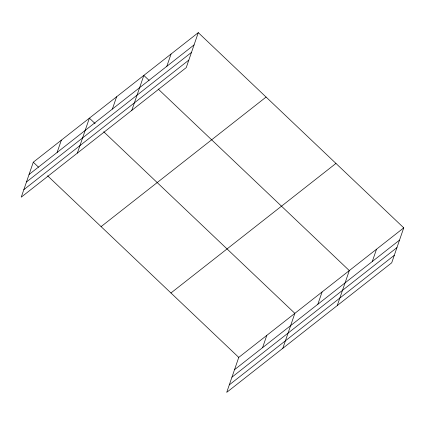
<?xml version="1.0" encoding="UTF-8"?>
<svg xmlns="http://www.w3.org/2000/svg" width="425" height="425" viewBox="0 0 425 425"><rect width="100%" height="100%" fill="white"/><g stroke="black" fill="none" stroke-linecap="round" stroke-linejoin="round"><path stroke-width="0.64" d="M198.284 32.645L33.288 162.201L21.25 197.163L186.246 67.602L198.284 32.645L403.75 227.837L391.712 262.799L226.716 392.355L238.754 357.398L403.75 227.837M57.109 152.458L61.338 140.181M77.35 153.112L89.388 118.155L95.115 123.595M112.381 109.055L116.609 96.778M131.798 110.357L143.836 75.4L149.085 80.389M166.828 66.3L171.057 54.023M262.576 347.655L266.804 335.373M282.816 348.303L294.854 313.347L103.711 131.761M317.847 304.252L322.076 291.97M337.264 305.554L349.302 270.592L158.158 89.006M372.295 261.497L376.523 249.215M29.059 174.484L194.055 44.922M26.483 181.969L191.478 52.408M23.827 189.678L188.822 60.116M101.092 226.621L266.087 97.059M170.951 292.984L335.947 163.423M234.526 369.681L399.521 240.12M231.949 377.161L396.945 247.605M229.293 384.875L394.288 255.313M33.288 162.201L38.537 167.195M47.611 175.812L238.754 357.398"/></g></svg>
